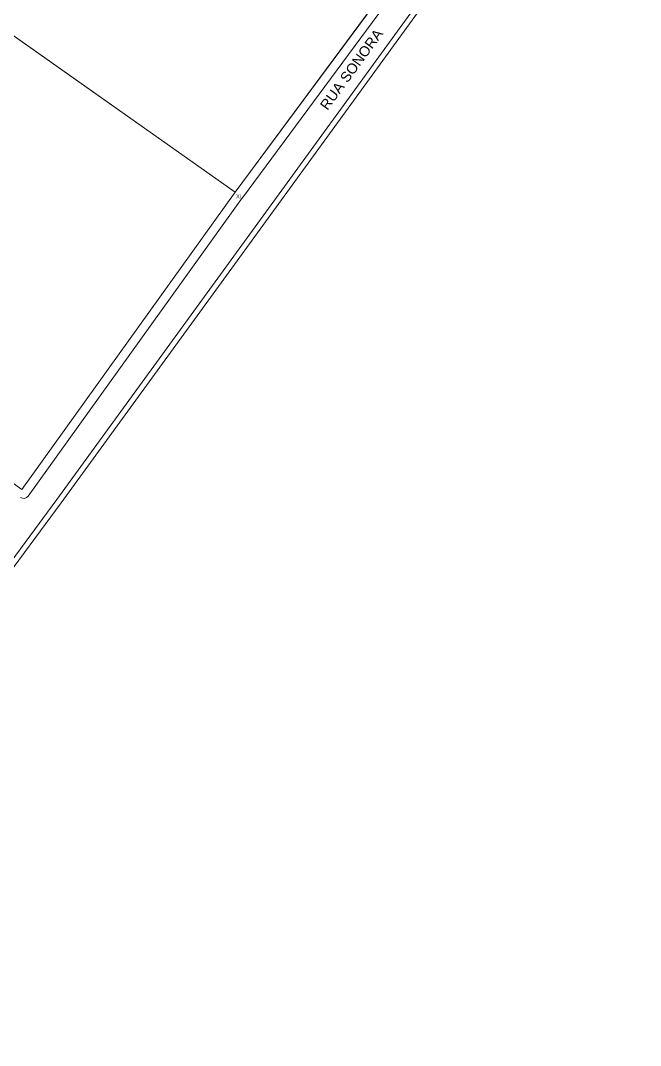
# Model space of a CAD drawing. Header units: metres. Extents: x 3808 to 8215, y 2374 to 6187.
# Drawn here: x 8044.5 to 8215.3, y 5497.3 to 5779.7 of the extents above; entities that cross this region are included whole.
import ezdxf

# ---------------------------------------------------------------- set-up
doc = ezdxf.new("R2010")
doc.units = ezdxf.units.M
doc.layers.add('Lotes_Boundary', color=7, linetype='Continuous', lineweight=30)
doc.layers.add('MEIO_FIO', color=252, linetype='Continuous', lineweight=0)
for name, color, linetype in [('Lotes_Existentes', 7, 'Continuous'), ('NOME RUA', 7, 'Continuous'), ('Perimetro_Georreferenciado', 6, 'Continuous'), ('Pontos_Q43_L01', 4, 'Continuous')]:
    doc.layers.add(name, color=color, linetype=linetype)
doc.styles.add('Arial', font='arial.ttf')

msp = doc.modelspace()

# ---------------------------------------------------------------- linework, layer by layer
at = {"layer": 'Lotes_Boundary', "lineweight": 5, "ltscale": 100, "flags": 128}
msp.add_lwpolyline([(7984.132, 5908.548), (7941.283, 5846.991), (8103.634, 5732.346), (8148.279, 5792.634)], close=True, dxfattribs=at)
at = {"layer": 'Lotes_Existentes', "lineweight": 5}
for p, q in [((8195.9, 5856.942), (8103.634, 5732.346)), ((7941.283, 5846.991), (8103.634, 5732.346)), ((8044.855, 5650.469), (7884.012, 5764.729)), ((8103.634, 5732.346), (8044.855, 5650.469))]:
    msp.add_line(p, q, dxfattribs=at)
at = {"layer": 'MEIO_FIO', "lineweight": 5}
for p, q in [((8214.092, 5867.059), (8054.475, 5647.733)), ((8198.815, 5856.678), (8105.643, 5730.858)), ((8105.664, 5730.887), (8046.587, 5648.644)), ((8054.481, 5647.741), (7871.825, 5400.26))]:
    msp.add_line(p, q, dxfattribs=at)
msp.add_arc((8045.369, 5649.519), 1.5, 234.76194, 324.30929, dxfattribs=at)
at = {"layer": 'Perimetro_Georreferenciado', "lineweight": 5}
for p, q in [((8215.335, 5866.217), (8055.688, 5646.851)), ((8055.688, 5646.851), (7873.032, 5399.37))]:
    msp.add_line(p, q, dxfattribs=at)

# ---------------------------------------------------------------- texts
at = {"layer": 'NOME RUA', "linetype": 'Continuous', "lineweight": 5, "style": 'Arial'}
msp.add_text('RUA SONORA', height=2.8, rotation=53.99473, dxfattribs=at).set_placement((8129.083, 5754.747))
at = {"layer": 'Pontos_Q43_L01', "lineweight": 5, "style": 'Arial'}
msp.add_text('XI', height=1.08, dxfattribs=at).set_placement((8103.911, 5730.716))

doc.saveas('drawing.dxf')
